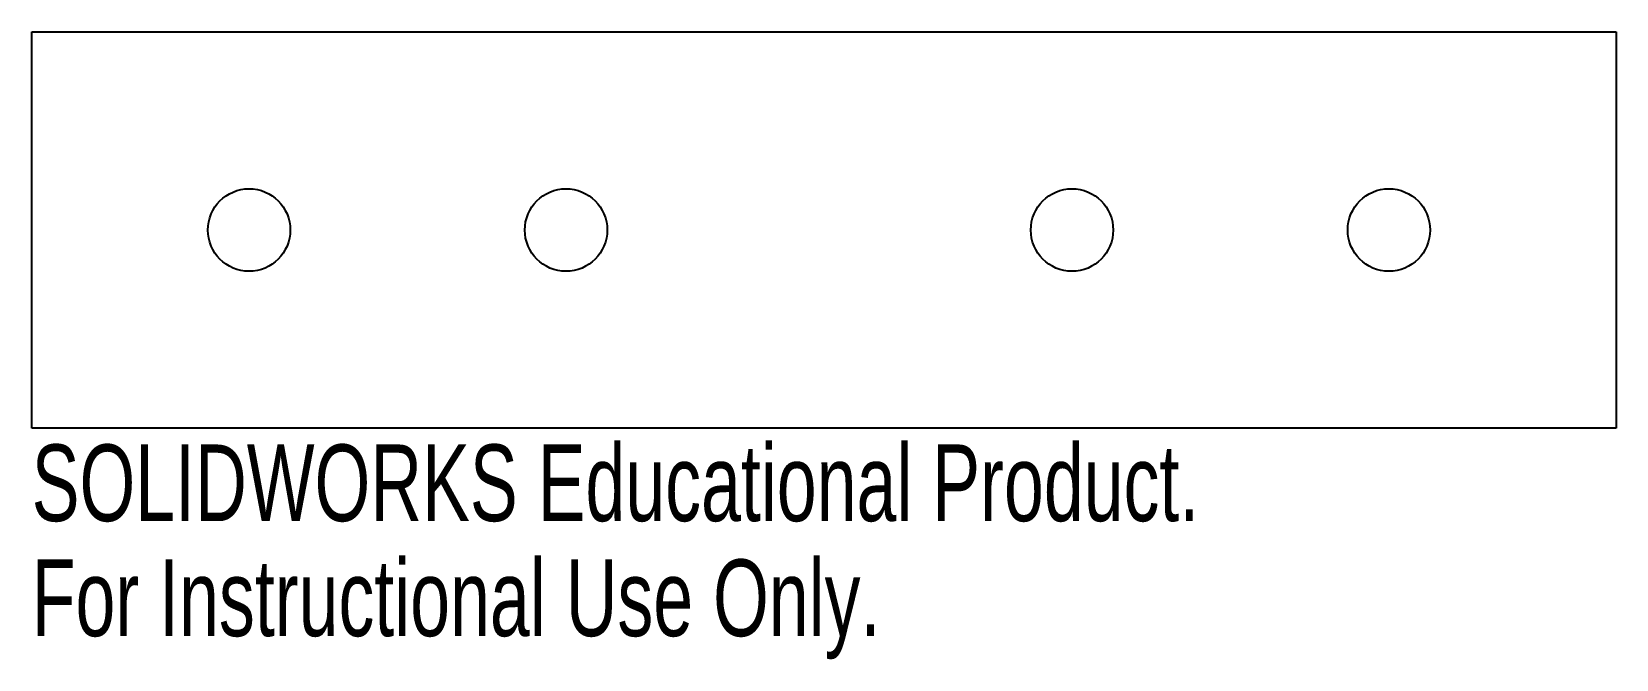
# Model space of a CAD drawing. Header units: millimetres. Extents: x -171 to -71, y -15 to 25.
import ezdxf

# ---------------------------------------------------------------- set-up
doc = ezdxf.new("R2010")
doc.units = ezdxf.units.MM
doc.styles.add('SLDTEXTSTYLE0', font='TXT', dxfattribs={"width": 0.7})

msp = doc.modelspace()

# ---------------------------------------------------------------- linework, layer by layer
at = {"color": 7, "linetype": 'Continuous', "lineweight": 25}
for p, q in [((-171, 25), (-71, 25)), ((-171, 0), (-171, 25)), ((-71, 25), (-71, 0)), ((-71, 0), (-171, 0))]:
    msp.add_line(p, q, dxfattribs=at)
for centre in [(-157.28, 12.5), (-137.28, 12.5), (-105.35, 12.5), (-85.35, 12.5)]:
    msp.add_circle(centre, 2.6, dxfattribs=at)

# ---------------------------------------------------------------- texts
at = {"color": 7, "linetype": 'Continuous', "char_height": 4.8336, "attachment_point": 1, "style": 'SLDTEXTSTYLE0'}
for s, insert in [('SOLIDWORKS Educational Product.', (-171, -1.02)), ('For Instructional Use Only.', (-171, -8.27))]:
    msp.add_mtext(s, dxfattribs=dict(at, insert=insert))

doc.saveas('drawing.dxf')
